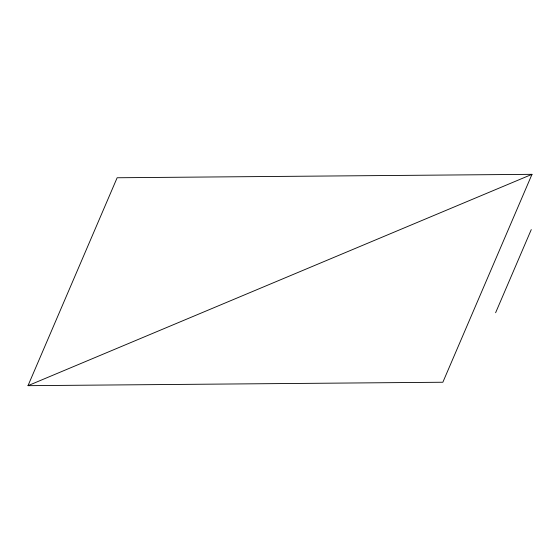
<?xml version="1.0" encoding="UTF-8"?>
<svg xmlns="http://www.w3.org/2000/svg" width="560" height="560" viewBox="0 0 560 560"><rect width="100%" height="100%" fill="white"/><g stroke="black" fill="none" stroke-linecap="round" stroke-linejoin="round"><path stroke-width="0.84" d="M28 385.672L117.145 177.758L532 174.328L442.855 382.242L28 385.672L532 174.328M495.614 312.746L531.272 229.586"/></g></svg>
